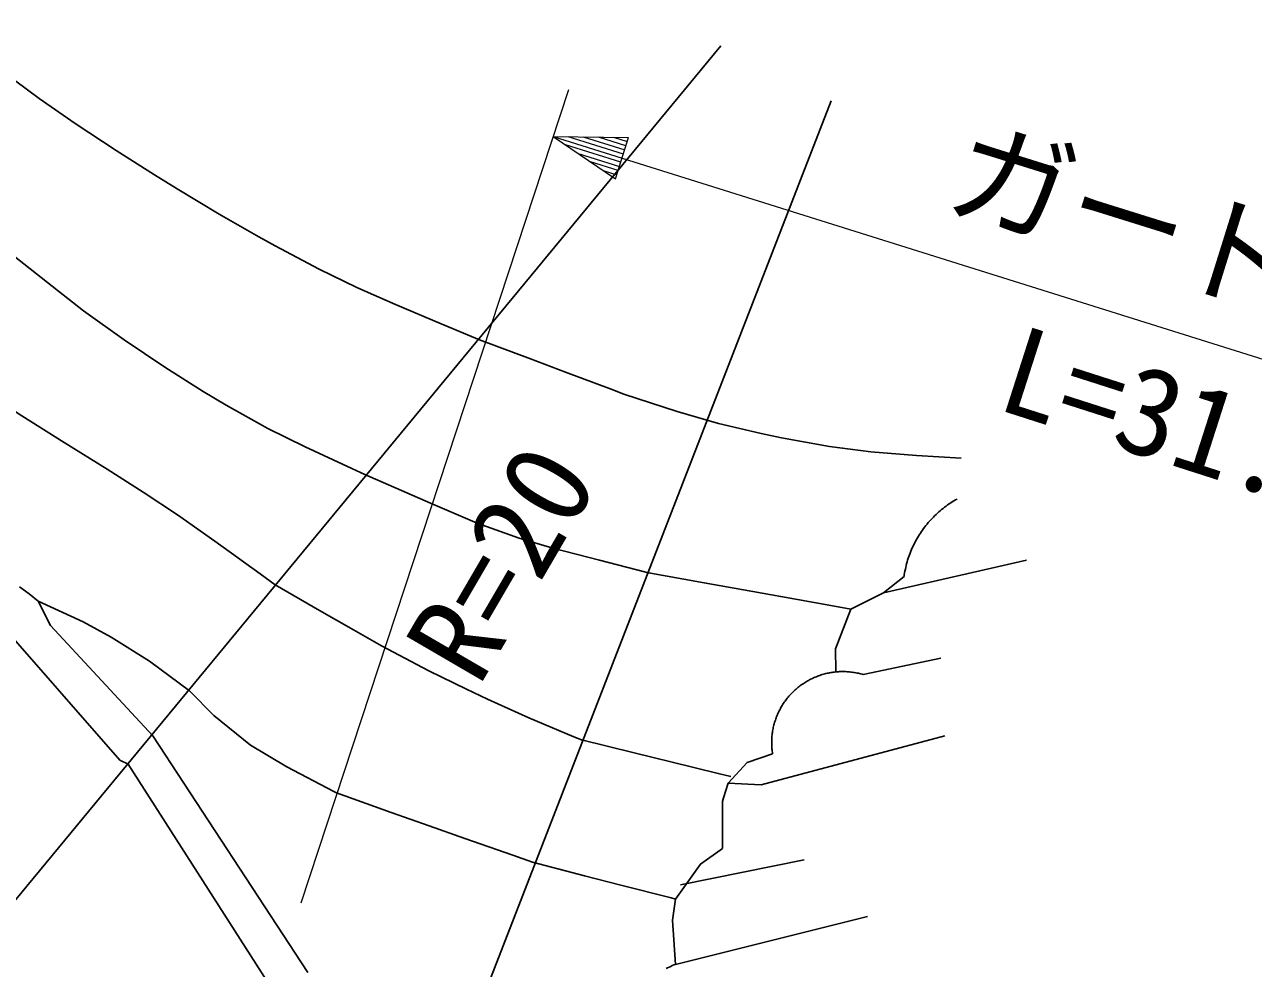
# Model space of a CAD drawing. Units: millimetres, scale not verified. Extents: x 40000 to 680000, y 20000 to 380000.
# Drawn here: x 266145 to 291623, y 321706 to 341283 of the extents above; entities that cross this region are included whole.
import ezdxf
from ezdxf.enums import TextEntityAlignment as Align

# ---------------------------------------------------------------- set-up
doc = ezdxf.new("R2010")
doc.units = ezdxf.units.MM
doc.header["$LTSCALE"] = 1000
doc.linetypes.add('CHAIN', pattern=[18.5, 12, -1.5, 3.5, -1.5])
for name, color, linetype, lineweight in [('M-BGD', 7, 'Continuous', 25), ('M-BMK', 2, 'CHAIN', 13), ('M-BMK-SRVR', 3, 'Continuous', 25), ('M-STR-HTXT', 7, 'Continuous', 13)]:
    doc.layers.add(name, color=color, linetype=linetype, lineweight=lineweight)
doc.styles.add('ＭＳ ゴシック', font='')
doc.styles.get('ＭＳ ゴシック').set_extended_font_data('MS Gothic')

msp = doc.modelspace()

# ---------------------------------------------------------------- linework, layer by layer
at = {"layer": 'M-BGD'}
for p, q in [((283956, 329495), (286919, 330172)), ((283956, 329495), (284379, 329833)), ((265160, 329410), (268123, 326023)), ((266430, 329325), (266684, 328817)), ((266684, 328817), (268801, 326531)), ((283533, 327801), (285141, 328140)), ((268801, 326531), (272018, 321621)), ((281416, 325515), (285226, 326531)), ((268123, 326023), (268293, 325939)), ((268293, 325939), (271171, 321451)), ((280735, 325547), (281416, 325515)), ((279742, 323442), (282307, 323955)), ((279638, 321790), (283622, 322780))]:
    msp.add_line(p, q, dxfattribs=at)
for points in [[(259657, 342957), (260080, 342957), (261026, 342761), (261689, 342533), (262608, 342193), (262789, 342110), (263662, 341667), (264059, 341433), (264944, 340855), (265695, 340308), (266450, 339747), (267192, 339231), (268045, 338670), (268836, 338167), (269309, 337877), (270177, 337352), (271000, 336879), (271341, 336691), (272254, 336207), (273037, 335828), (273833, 335477), (274783, 335077), (275574, 334744)], [(258133, 339401), (259131, 339295), (259572, 339231), (260562, 339084), (261508, 338841), (261604, 338808), (262571, 338444), (263412, 338062), (264229, 337623), (265137, 337057), (265903, 336498), (266618, 335931), (267370, 335343), (268208, 334744), (269056, 334176), (269847, 333673), (270325, 333389), (271190, 332906), (271961, 332522), (272930, 332075), (273203, 331950)], [(257709, 336268), (258825, 336179), (259708, 336042), (260633, 335832), (260927, 335760), (261962, 335455), (262868, 335094), (263689, 334681), (264470, 334220), (265255, 333714), (266088, 333168), (266964, 332615), (267857, 332064), (268606, 331586), (269315, 331111), (270089, 330568), (271030, 329890), (271341, 329664)], [(275574, 334744), (276631, 334347), (277359, 334074), (278305, 333718), (278573, 333618)], [(278573, 333618), (279675, 333258), (280529, 333009), (281417, 332799), (281839, 332712), (282837, 332531), (283692, 332423), (284640, 332347), (285565, 332289)], [(273203, 331950), (274067, 331572), (274558, 331357)], [(274558, 331357), (275531, 330938), (276402, 330628), (277098, 330426)], [(284379, 329833), (284385, 329872), (284391, 329910), (284398, 329948), (284406, 329986), (284414, 330024), (284423, 330062), (284433, 330100), (284443, 330137), (284454, 330175), (284466, 330212), (284478, 330248), (284492, 330285), (284505, 330321), (284519, 330358), (284534, 330393), (284550, 330429), (284566, 330464), (284583, 330499), (284601, 330534), (284619, 330568), (284637, 330603), (284657, 330636), (284677, 330670), (284697, 330703), (284718, 330735), (284740, 330768), (284762, 330799), (284785, 330831), (284808, 330862), (284832, 330893), (284857, 330923), (284881, 330953), (284907, 330982), (284933, 331011), (284960, 331039), (284987, 331067), (285014, 331095), (285042, 331121), (285071, 331148), (285100, 331174), (285129, 331199), (285159, 331224), (285189, 331248), (285220, 331272), (285251, 331295), (285283, 331318), (285315, 331340), (285347, 331362), (285380, 331383), (285413, 331403), (285446, 331423), (285480, 331442)], [(277098, 330426), (278067, 330173), (279027, 329923), (279045, 329918)], [(279045, 329918), (280232, 329704), (281051, 329557), (281822, 329418), (282863, 329231), (283279, 329156)], [(266042, 329622), (266237, 329475), (266430, 329325)], [(271341, 329664), (272263, 329132), (272967, 328726), (273542, 328394)], [(283956, 329495), (283279, 329156), (282957, 328332), (282966, 327861)], [(266430, 329325), (267359, 328894), (267937, 328577), (268733, 328077), (269563, 327463)], [(273542, 328394), (274530, 327881), (275306, 327498), (275743, 327293), (276599, 326906), (277533, 326512), (277691, 326447)], [(281652, 326160), (281649, 326186), (281645, 326211), (281642, 326237), (281640, 326263), (281638, 326289), (281636, 326315), (281635, 326342), (281635, 326368), (281635, 326394), (281635, 326420), (281636, 326446), (281637, 326472), (281639, 326498), (281641, 326524), (281644, 326550), (281647, 326576), (281650, 326602), (281654, 326627), (281659, 326653), (281664, 326679), (281669, 326704), (281675, 326730), (281681, 326755), (281688, 326780), (281695, 326805), (281703, 326830), (281711, 326855), (281719, 326880), (281728, 326904), (281738, 326929), (281747, 326953), (281758, 326977), (281768, 327001), (281779, 327024), (281791, 327048), (281803, 327071), (281815, 327094), (281828, 327117), (281841, 327139), (281854, 327162), (281868, 327184), (281882, 327206), (281897, 327227), (281912, 327249), (281927, 327270), (281943, 327290), (281959, 327311), (281976, 327331), (281993, 327351), (282010, 327371), (282028, 327390), (282045, 327409), (282064, 327428), (282082, 327446), (282101, 327464), (282120, 327482), (282140, 327499), (282160, 327516), (282180, 327533), (282200, 327549), (282221, 327565), (282242, 327580), (282263, 327596), (282285, 327610), (282306, 327625), (282328, 327639), (282351, 327652), (282373, 327666), (282396, 327678), (282419, 327691), (282442, 327703), (282465, 327715), (282489, 327726), (282513, 327737), (282536, 327747), (282561, 327757), (282585, 327766), (282609, 327775), (282634, 327784), (282659, 327792), (282684, 327800), (282709, 327807), (282734, 327814), (282759, 327821), (282785, 327827), (282810, 327832), (282836, 327837), (282861, 327842), (282887, 327846), (282913, 327850), (282939, 327853), (282965, 327856), (282991, 327858), (283017, 327860), (283043, 327862), (283069, 327862), (283095, 327863), (283121, 327863), (283147, 327863), (283173, 327862), (283199, 327860), (283225, 327859), (283251, 327856), (283277, 327854), (283303, 327850), (283329, 327847), (283355, 327843), (283381, 327838), (283406, 327833), (283432, 327828), (283457, 327822), (283482, 327815), (283508, 327809), (283533, 327801)], [(269563, 327463), (270071, 326955), (270832, 326334), (271582, 325887), (272558, 325375), (272611, 325346)], [(277691, 326447), (278786, 326178), (279541, 325993), (280528, 325751), (280788, 325687)], [(280613, 324194), (280612, 325166), (280633, 325247), (280735, 325547), (281126, 325980), (281652, 326160)], [(272611, 325346), (273747, 324943), (274532, 324665), (275270, 324404), (276265, 324052), (276675, 323907)], [(279638, 321790), (279580, 322709), (279638, 323145), (280158, 323871), (280613, 324194)], [(276675, 323907), (277756, 323629), (278509, 323435), (279553, 323167), (279638, 323145)], [(279446, 321702), (279478, 321718), (279509, 321733), (279541, 321748), (279573, 321763), (279605, 321777), (279638, 321790)]]:
    msp.add_lwpolyline(points, dxfattribs=at)
at = {"layer": 'M-BMK'}
msp.add_open_spline([(263213, 323477), (265597, 321409), (266248, 320774), (268362, 319261), (269401, 318517), (269941, 318026), (271067, 317422), (272080, 316877), (272497, 316717), (273772, 316258)], degree=3, knots=[0, 0, 0, 0, 1, 1, 1, 2, 2, 2, 3, 3, 3, 3], dxfattribs=at)
at = {"layer": 'M-BMK-SRVR'}
for p, q in [((264976, 321941), (280583, 340844)), ((273772, 316258), (282869, 339704))]:
    msp.add_line(p, q, dxfattribs=at)
at = {"layer": 'M-STR-HTXT'}
for p, q in [((277419, 339926), (271876, 323058)), ((277101, 338961), (278398, 338082)), ((277101, 338961), (278667, 338941)), ((277101, 338961), (278533, 338512)), ((278560, 338598), (277415, 338957)), ((277728, 338953), (278587, 338684)), ((278613, 338769), (278041, 338949)), ((278354, 338945), (278640, 338855)), ((278398, 338082), (278667, 338941)), ((278506, 338426), (277361, 338785)), ((277620, 338610), (278479, 338340)), ((278452, 338254), (277879, 338434)), ((278533, 338512), (303695, 330616)), ((278139, 338258), (278425, 338168))]:
    msp.add_line(p, q, dxfattribs=at)

# ---------------------------------------------------------------- texts
at = {"layer": 'M-BMK-SRVR', "style": 'ＭＳ ゴシック'}
msp.add_text('R=20', height=1833, rotation=59.759, dxfattribs=at).set_placement((277290, 329395), align=Align.BOTTOM_CENTER)
at = {"layer": 'M-STR-HTXT', "style": 'ＭＳ ゴシック'}
for s, rotation, p in [('ガードレール', 342.646, (292168, 334748)), ('L=31.0', 342.207, (289639, 331658))]:
    msp.add_text(s, height=1833, rotation=rotation, dxfattribs=at).set_placement(p, align=Align.BOTTOM_CENTER)

doc.saveas('drawing.dxf')
